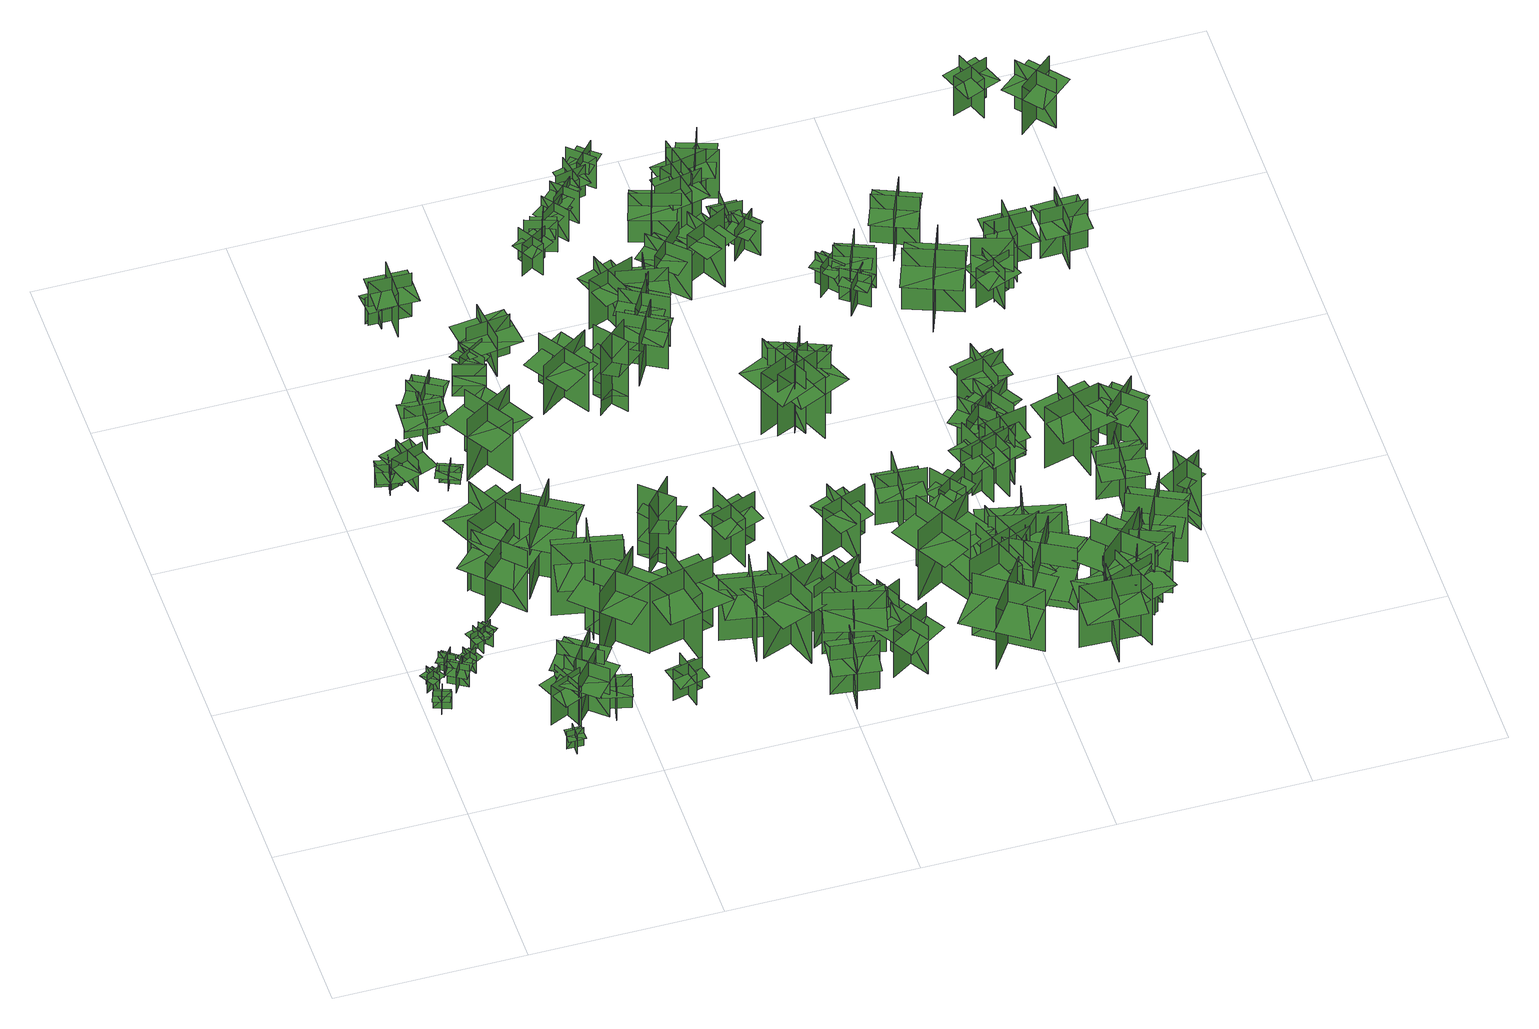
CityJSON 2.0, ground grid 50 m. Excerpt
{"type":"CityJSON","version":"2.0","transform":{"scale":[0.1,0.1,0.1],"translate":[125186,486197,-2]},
"CityObjects":{
"tree1":{"type":"SolitaryVegetationObject","geometry":[{"type":"MultiSurface","lod":"1","boundaries":[[[0,1,2]],[[0,2,3]],[[4,5,6]],[[4,6,7]],[[8,9,10]],[[8,10,11]],[[8,11,12]],[[8,12,13]]]}]},
"tree2":{"type":"SolitaryVegetationObject","geometry":[{"type":"MultiSurface","lod":"1","boundaries":[[[14,15,16]],[[14,16,17]],[[18,19,20]],[[18,20,21]],[[22,23,24]],[[22,24,25]],[[22,25,26]],[[22,26,27]]]}]},
"tree3":{"type":"SolitaryVegetationObject","geometry":[{"type":"MultiSurface","lod":"1","boundaries":[[[28,29,30]],[[28,30,31]],[[32,33,34]],[[32,34,35]],[[36,37,38]],[[36,38,39]],[[36,39,40]],[[36,40,41]]]}]},
"tree4":{"type":"SolitaryVegetationObject","geometry":[{"type":"MultiSurface","lod":"1","boundaries":[[[42,43,44]],[[42,44,45]],[[46,47,48]],[[46,48,49]],[[50,51,52]],[[50,52,53]],[[50,53,54]],[[50,54,55]]]}]},
"tree5":{"type":"SolitaryVegetationObject","geometry":[{"type":"MultiSurface","lod":"1","boundaries":[[[56,57,58]],[[56,58,59]],[[60,61,62]],[[60,62,63]],[[64,65,66]],[[64,66,67]],[[64,67,68]],[[64,68,69]]]}]},
"tree6":{"type":"SolitaryVegetationObject","geometry":[{"type":"MultiSurface","lod":"1","boundaries":[[[70,71,72]],[[70,72,73]],[[74,75,76]],[[74,76,77]],[[78,79,80]],[[78,80,81]],[[78,81,82]],[[78,82,83]]]}]},
"tree7":{"type":"SolitaryVegetationObject","geometry":[{"type":"MultiSurface","lod":"1","boundaries":[[[84,85,86]],[[84,86,87]],[[88,89,90]],[[88,90,91]],[[92,93,94]],[[92,94,95]],[[92,95,96]],[[92,96,97]]]}]},
"tree8":{"type":"SolitaryVegetationObject","geometry":[{"type":"MultiSurface","lod":"1","boundaries":[[[98,99,100]],[[98,100,101]],[[102,103,104]],[[102,104,105]],[[106,107,108]],[[106,108,109]],[[106,109,110]],[[106,110,111]]]}]},
"tree9":{"type":"SolitaryVegetationObject","geometry":[{"type":"MultiSurface","lod":"1","boundaries":[[[112,113,114]],[[112,114,115]],[[116,117,118]],[[116,118,119]],[[120,121,122]],[[120,122,123]],[[120,123,124]],[[120,124,125]]]}]},
"tree10":{"type":"SolitaryVegetationObject","geometry":[{"type":"MultiSurface","lod":"1","boundaries":[[[126,127,128]],[[126,128,129]],[[130,131,132]],[[130,132,133]],[[134,135,136]],[[134,136,137]],[[134,137,138]],[[134,138,139]]]}]},
"tree11":{"type":"SolitaryVegetationObject","geometry":[{"type":"MultiSurface","lod":"1","boundaries":[[[140,141,142]],[[140,142,143]],[[144,145,146]],[[144,146,147]],[[148,149,150]],[[148,150,151]],[[148,151,152]],[[148,152,153]]]}]},
"tree12":{"type":"SolitaryVegetationObject","geometry":[{"type":"MultiSurface","lod":"1","boundaries":[[[154,155,156]],[[154,156,157]],[[158,159,160]],[[158,160,161]],[[162,163,164]],[[162,164,165]],[[162,165,166]],[[162,166,167]]]}]},
"tree13":{"type":"SolitaryVegetationObject","geometry":[{"type":"MultiSurface","lod":"1","boundaries":[[[168,169,170]],[[168,170,171]],[[172,173,174]],[[172,174,175]],[[176,177,178]],[[176,178,179]],[[176,179,180]],[[176,180,181]]]}]},
"tree14":{"type":"SolitaryVegetationObject","geometry":[{"type":"MultiSurface","lod":"1","boundaries":[[[182,183,184]],[[182,184,185]],[[186,187,188]],[[186,188,189]],[[190,191,192]],[[190,192,193]],[[190,193,194]],[[190,194,195]]]}]},
"tree15":{"type":"SolitaryVegetationObject","geometry":[{"type":"MultiSurface","lod":"1","boundaries":[[[196,197,198]],[[196,198,199]],[[200,201,202]],[[200,202,203]],[[204,205,206]],[[204,206,207]],[[204,207,208]],[[204,208,209]]]}]},
"tree16":{"type":"SolitaryVegetationObject","geometry":[{"type":"MultiSurface","lod":"1","boundaries":[[[210,211,212]],[[210,212,213]],[[214,215,216]],[[214,216,217]],[[218,219,220]],[[218,220,221]],[[218,221,222]],[[218,222,223]]]}]},
"tree17":{"type":"SolitaryVegetationObject","geometry":[{"type":"MultiSurface","lod":"1","boundaries":[[[224,225,226]],[[224,226,227]],[[228,229,230]],[[228,230,231]],[[232,233,234]],[[232,234,235]],[[232,235,236]],[[232,236,237]]]}]},
"tree18":{"type":"SolitaryVegetationObject","geometry":[{"type":"MultiSurface","lod":"1","boundaries":[[[238,239,240]],[[238,240,241]],[[242,243,244]],[[242,244,245]],[[246,247,248]],[[246,248,249]],[[246,249,250]],[[246,250,251]]]}]},
"tree19":{"type":"SolitaryVegetationObject","geometry":[{"type":"MultiSurface","lod":"1","boundaries":[[[252,253,254]],[[252,254,255]],[[256,257,258]],[[256,258,259]],[[260,261,262]],[[260,262,263]],[[260,263,264]],[[260,264,265]]]}]},
"tree20":{"type":"SolitaryVegetationObject","geometry":[{"type":"MultiSurface","lod":"1","boundaries":[[[266,267,268]],[[266,268,269]],[[270,271,272]],[[270,272,273]],[[274,275,276]],[[274,276,277]],[[274,277,278]],[[274,278,279]]]}]},
"tree21":{"type":"SolitaryVegetationObject","geometry":[{"type":"MultiSurface","lod":"1","boundaries":[[[280,281,282]],[[280,282,283]],[[284,285,286]],[[284,286,287]],[[288,289,290]],[[288,290,291]],[[288,291,292]],[[288,292,293]]]}]},
"tree22":{"type":"SolitaryVegetationObject","geometry":[{"type":"MultiSurface","lod":"1","boundaries":[[[294,295,296]],[[294,296,297]],[[298,299,300]],[[298,300,301]],[[302,303,304]],[[302,304,305]],[[302,303,306]],[[302,306,307]]]}]},
"tree23":{"type":"SolitaryVegetationObject","geometry":[{"type":"MultiSurface","lod":"1","boundaries":[[[308,309,310]],[[308,310,311]],[[312,313,314]],[[312,314,315]],[[316,317,318]],[[316,318,319]],[[316,319,320]],[[316,320,321]]]}]},
"tree24":{"type":"SolitaryVegetationObject","geometry":[{"type":"MultiSurface","lod":"1","boundaries":[[[322,323,324]],[[322,324,325]],[[326,327,328]],[[326,328,329]],[[330,331,332]],[[330,332,333]],[[330,333,334]],[[330,334,335]]]}]},
"tree25":{"type":"SolitaryVegetationObject","geometry":[{"type":"MultiSurface","lod":"1","boundaries":[[[336,337,338]],[[336,338,339]],[[340,341,342]],[[340,342,343]],[[344,345,341]],[[344,341,340]],[[346,347,337]],[[346,337,336]],[[336,337,348]],[[336,348,349]],[[336,350,351]],[[336,351,337]]]}]},
"tree26":{"type":"SolitaryVegetationObject","geometry":[{"type":"MultiSurface","lod":"1","boundaries":[[[352,353,354]],[[352,354,355]],[[356,357,358]],[[356,358,359]],[[360,361,362]],[[360,362,363]],[[360,363,364]],[[360,364,365]]]}]},
"tree27":{"type":"SolitaryVegetationObject","geometry":[{"type":"MultiSurface","lod":"1","boundaries":[[[366,367,368]],[[366,368,369]],[[370,371,372]],[[370,372,373]],[[374,375,376]],[[374,376,377]],[[374,377,378]],[[374,378,379]]]}]},
"tree28":{"type":"SolitaryVegetationObject","geometry":[{"type":"MultiSurface","lod":"1","boundaries":[[[380,381,382]],[[380,382,383]],[[384,385,386]],[[384,386,387]],[[388,389,390]],[[388,390,391]],[[388,391,392]],[[388,392,393]]]}]},
"tree29":{"type":"SolitaryVegetationObject","geometry":[{"type":"MultiSurface","lod":"1","boundaries":[[[394,395,396]],[[394,396,397]],[[398,399,400]],[[398,400,401]],[[402,403,404]],[[402,404,405]],[[402,403,406]],[[402,406,407]]]}]},
"tree30":{"type":"SolitaryVegetationObject","geometry":[{"type":"MultiSurface","lod":"1","boundaries":[[[408,409,410]],[[408,410,411]],[[412,413,414]],[[412,414,415]],[[416,417,418]],[[416,418,419]],[[416,420,421]],[[416,421,417]]]}]},
"tree31":{"type":"SolitaryVegetationObject","geometry":[{"type":"MultiSurface","lod":"1","boundaries":[[[422,423,424]],[[422,424,425]],[[426,427,428]],[[426,428,429]],[[430,431,427]],[[430,427,426]],[[432,433,423]],[[432,423,422]],[[434,435,436]],[[434,436,437]],[[438,439,440]],[[438,440,441]]]}]},
"tree32":{"type":"SolitaryVegetationObject","geometry":[{"type":"MultiSurface","lod":"1","boundaries":[[[442,443,444]],[[442,444,445]],[[446,447,448]],[[446,448,449]],[[450,451,452]],[[450,452,453]],[[450,453,454]],[[450,454,455]]]}]},
"tree33":{"type":"SolitaryVegetationObject","geometry":[{"type":"MultiSurface","lod":"1","boundaries":[[[456,457,458]],[[456,458,459]],[[460,461,462]],[[460,462,463]],[[464,465,466]],[[464,466,467]],[[464,467,468]],[[464,468,469]]]}]},
"tree34":{"type":"SolitaryVegetationObject","geometry":[{"type":"MultiSurface","lod":"1","boundaries":[[[470,471,472]],[[470,472,473]],[[474,475,476]],[[474,476,477]],[[478,479,480]],[[478,480,481]],[[478,481,482]],[[478,482,483]]]}]},
"tree35":{"type":"SolitaryVegetationObject","geometry":[{"type":"MultiSurface","lod":"1","boundaries":[[[484,485,486]],[[484,486,487]],[[488,489,490]],[[488,490,491]],[[492,493,494]],[[492,494,495]],[[492,495,496]],[[492,496,497]]]}]},
"tree36":{"type":"SolitaryVegetationObject","geometry":[{"type":"MultiSurface","lod":"1","boundaries":[[[498,499,500]],[[498,500,501]],[[502,503,504]],[[502,504,505]],[[506,507,508]],[[506,508,509]],[[506,509,510]],[[506,510,511]]]}]},
"tree37":{"type":"SolitaryVegetationObject","geometry":[{"type":"MultiSurface","lod":"1","boundaries":[[[512,513,514]],[[512,514,515]],[[516,517,518]],[[516,518,519]],[[520,521,522]],[[520,522,523]],[[520,524,525]],[[520,525,521]]]}]},
"tree38":{"type":"SolitaryVegetationObject","geometry":[{"type":"MultiSurface","lod":"1","boundaries":[[[526,527,528]],[[526,528,529]],[[530,531,532]],[[530,532,533]],[[534,535,531]],[[534,531,530]],[[536,537,527]],[[536,527,526]],[[538,539,540]],[[538,540,541]],[[542,543,544]],[[542,544,545]]]}]},
"tree39":{"type":"SolitaryVegetationObject","geometry":[{"type":"MultiSurface","lod":"1","boundaries":[[[546,547,548]],[[546,548,549]],[[550,551,552]],[[550,552,553]],[[554,555,556]],[[554,556,557]],[[554,557,558]],[[554,558,559]]]}]},
"tree40":{"type":"SolitaryVegetationObject","geometry":[{"type":"MultiSurface","lod":"1","boundaries":[[[560,561,562]],[[560,562,563]],[[564,565,566]],[[564,566,567]],[[568,569,570]],[[568,570,571]],[[568,571,572]],[[568,572,573]]]}]},
"tree41":{"type":"SolitaryVegetationObject","geometry":[{"type":"MultiSurface","lod":"1","boundaries":[[[574,575,576]],[[574,576,577]],[[578,579,580]],[[578,580,581]],[[582,583,584]],[[582,584,585]],[[582,586,587]],[[582,587,583]]]}]},
"tree42":{"type":"SolitaryVegetationObject","geometry":[{"type":"MultiSurface","lod":"1","boundaries":[[[588,589,590]],[[588,590,591]],[[592,593,594]],[[592,594,595]],[[596,597,598]],[[596,598,599]],[[596,599,600]],[[596,600,601]]]}]},
"tree43":{"type":"SolitaryVegetationObject","geometry":[{"type":"MultiSurface","lod":"1","boundaries":[[[602,603,604]],[[602,604,605]],[[606,607,608]],[[606,608,609]],[[610,611,607]],[[610,607,606]],[[612,613,603]],[[612,603,602]],[[602,603,614]],[[602,614,615]],[[602,616,617]],[[602,617,603]]]}]},
"tree44":{"type":"SolitaryVegetationObject","geometry":[{"type":"MultiSurface","lod":"1","boundaries":[[[618,619,620]],[[618,620,621]],[[622,623,624]],[[622,624,625]],[[626,627,628]],[[626,628,629]],[[626,630,631]],[[626,631,627]]]}]},
"tree45":{"type":"SolitaryVegetationObject","geometry":[{"type":"MultiSurface","lod":"1","boundaries":[[[632,633,634]],[[632,634,635]],[[636,637,638]],[[636,638,639]],[[640,641,642]],[[640,642,643]],[[640,644,645]],[[640,645,641]]]}]},
"tree46":{"type":"SolitaryVegetationObject","geometry":[{"type":"MultiSurface","lod":"1","boundaries":[[[646,647,648]],[[646,648,649]],[[650,651,652]],[[650,652,653]],[[654,655,656]],[[654,656,657]],[[654,658,659]],[[654,659,655]]]}]},
"tree47":{"type":"SolitaryVegetationObject","geometry":[{"type":"MultiSurface","lod":"1","boundaries":[[[660,661,662]],[[660,662,663]],[[664,665,666]],[[664,666,667]],[[668,669,670]],[[668,670,671]],[[668,672,673]],[[668,673,669]]]}]},
"tree48":{"type":"SolitaryVegetationObject","geometry":[{"type":"MultiSurface","lod":"1","boundaries":[[[674,675,676]],[[674,676,677]],[[678,679,680]],[[678,680,681]],[[682,683,684]],[[682,684,685]],[[682,686,687]],[[682,687,683]]]}]},
"tree49":{"type":"SolitaryVegetationObject","geometry":[{"type":"MultiSurface","lod":"1","boundaries":[[[688,689,690]],[[688,690,691]],[[692,693,694]],[[692,694,695]],[[696,697,698]],[[696,698,699]],[[696,700,701]],[[696,701,697]]]}]},
"tree50":{"type":"SolitaryVegetationObject","geometry":[{"type":"MultiSurface","lod":"1","boundaries":[[[702,703,704]],[[702,704,705]],[[706,707,708]],[[706,708,709]],[[710,711,712]],[[710,712,713]],[[710,714,715]],[[710,715,711]]]}]},
"tree51":{"type":"SolitaryVegetationObject","geometry":[{"type":"MultiSurface","lod":"1","boundaries":[[[716,717,718]],[[716,718,719]],[[720,721,722]],[[720,722,723]],[[724,725,726]],[[724,726,727]],[[724,728,729]],[[724,729,725]]]}]},
"tree52":{"type":"SolitaryVegetationObject","geometry":[{"type":"MultiSurface","lod":"1","boundaries":[[[730,731,732]],[[730,732,733]],[[734,735,736]],[[734,736,737]],[[738,739,740]],[[738,740,741]],[[738,742,743]],[[738,743,739]]]}]},
"tree53":{"type":"SolitaryVegetationObject","geometry":[{"type":"MultiSurface","lod":"1","boundaries":[[[744,745,746]],[[744,746,747]],[[748,749,750]],[[748,750,751]],[[752,753,754]],[[752,754,755]],[[752,755,756]],[[752,756,757]]]}]},
"tree54":{"type":"SolitaryVegetationObject","geometry":[{"type":"MultiSurface","lod":"1","boundaries":[[[758,759,760]],[[758,760,761]],[[762,763,764]],[[762,764,765]],[[766,767,768]],[[766,768,769]],[[766,770,771]],[[766,771,767]]]}]},
"tree55":{"type":"SolitaryVegetationObject","geometry":[{"type":"MultiSurface","lod":"1","boundaries":[[[772,773,774]],[[772,774,775]],[[776,777,778]],[[776,778,779]],[[780,781,782]],[[780,782,783]],[[780,783,784]],[[780,784,785]]]}]},
"tree56":{"type":"SolitaryVegetationObject","geometry":[{"type":"MultiSurface","lod":"1","boundaries":[[[786,787,788]],[[786,788,789]],[[790,791,792]],[[790,792,793]],[[794,795,796]],[[794,796,797]],[[794,797,798]],[[794,798,799]]]}]},
"tree57":{"type":"SolitaryVegetationObject","geometry":[{"type":"MultiSurface","lod":"1","boundaries":[[[800,801,802]],[[800,802,803]],[[804,805,806]],[[804,806,807]],[[808,809,810]],[[808,810,811]],[[808,811,812]],[[808,812,813]]]}]},
"tree58":{"type":"SolitaryVegetationObject","geometry":[{"type":"MultiSurface","lod":"1","boundaries":[[[814,815,816]],[[814,816,817]],[[818,819,820]],[[818,820,821]],[[822,823,824]],[[822,824,825]],[[822,826,827]],[[822,827,823]]]}]},
"tree59":{"type":"SolitaryVegetationObject","geometry":[{"type":"MultiSurface","lod":"1","boundaries":[[[828,829,830]],[[828,830,831]],[[832,833,834]],[[832,834,835]],[[836,837,838]],[[836,838,839]],[[836,839,840]],[[836,840,841]]]}]},
"tree60":{"type":"SolitaryVegetationObject","geometry":[{"type":"MultiSurface","lod":"1","boundaries":[[[842,843,844]],[[842,844,845]],[[846,847,848]],[[846,848,849]],[[850,851,852]],[[850,852,853]],[[850,854,855]],[[850,855,851]]]}]},
"tree61":{"type":"SolitaryVegetationObject","geometry":[{"type":"MultiSurface","lod":"1","boundaries":[[[856,857,858]],[[856,858,859]],[[860,861,862]],[[860,862,863]],[[864,865,866]],[[864,866,867]],[[864,868,869]],[[864,869,865]]]}]},
"tree62":{"type":"SolitaryVegetationObject","geometry":[{"type":"MultiSurface","lod":"1","boundaries":[[[870,871,872]],[[870,872,873]],[[874,875,876]],[[874,876,877]],[[878,879,880]],[[878,880,881]],[[878,881,882]],[[878,882,883]]]}]},
"tree63":{"type":"SolitaryVegetationObject","geometry":[{"type":"MultiSurface","lod":"1","boundaries":[[[884,885,886]],[[884,886,887]],[[888,889,890]],[[888,890,891]],[[892,893,894]],[[892,894,895]],[[892,896,897]],[[892,897,893]]]}]},
"tree64":{"type":"SolitaryVegetationObject","geometry":[{"type":"MultiSurface","lod":"1","boundaries":[[[898,899,900]],[[898,900,901]],[[902,903,904]],[[902,904,905]],[[906,907,908]],[[906,908,909]],[[906,909,910]],[[906,910,911]]]}]},
"tree65":{"type":"SolitaryVegetationObject","geometry":[{"type":"MultiSurface","lod":"1","boundaries":[[[912,913,914]],[[912,914,915]],[[916,917,918]],[[916,918,919]],[[920,921,922]],[[920,922,923]],[[920,924,925]],[[920,925,921]]]}]},
"tree66":{"type":"SolitaryVegetationObject","geometry":[{"type":"MultiSurface","lod":"1","boundaries":[[[926,927,928]],[[926,928,929]],[[930,931,932]],[[930,932,933]],[[934,935,936]],[[934,936,937]],[[934,938,939]],[[934,939,935]]]}]},
"tree67":{"type":"SolitaryVegetationObject","geometry":[{"type":"MultiSurface","lod":"1","boundaries":[[[940,941,942]],[[940,942,943]],[[944,945,946]],[[944,946,947]],[[948,949,950]],[[948,950,951]],[[948,951,952]],[[948,952,953]]]}]},
"tree68":{"type":"SolitaryVegetationObject","geometry":[{"type":"MultiSurface","lod":"1","boundaries":[[[954,955,956]],[[954,956,957]],[[958,959,960]],[[958,960,961]],[[962,963,964]],[[962,964,965]],[[962,965,966]],[[962,966,967]]]}]},
"tree69":{"type":"SolitaryVegetationObject","geometry":[{"type":"MultiSurface","lod":"1","boundaries":[[[968,969,970]],[[968,970,971]],[[972,973,974]],[[972,974,975]],[[976,977,978]],[[976,978,979]],[[976,980,981]],[[976,981,977]]]}]},
"tree70":{"type":"SolitaryVegetationObject","geometry":[{"type":"MultiSurface","lod":"1","boundaries":[[[982,983,984]],[[982,984,985]],[[986,987,988]],[[986,988,989]],[[990,991,992]],[[990,992,993]],[[990,994,995]],[[990,995,991]]]}]},
"tree71":{"type":"SolitaryVegetationObject","geometry":[{"type":"MultiSurface","lod":"1","boundaries":[[[996,997,998]],[[996,998,999]],[[1000,1001,1002]],[[1000,1002,1003]],[[1004,1005,1006]],[[1004,1006,1007]],[[1004,1008,1009]],[[1004,1009,1005]]]}]},
"tree72":{"type":"SolitaryVegetationObject","geometry":[{"type":"MultiSurface","lod":"1","boundaries":[[[1010,1011,1012]],[[1010,1012,1013]],[[1014,1015,1016]],[[1014,1016,1017]],[[1018,1019,1020]],[[1018,1020,1021]],[[1018,1021,1022]],[[1018,1022,1023]]]}]},
"tree73":{"type":"SolitaryVegetationObject","geometry":[{"type":"MultiSurface","lod":"1","boundaries":[[[1024,1025,1026]],[[1024,1026,1027]],[[1028,1029,1030]],[[1028,1030,1031]],[[1032,1033,1034]],[[1032,1034,1035]],[[1032,1036,1037]],[[1032,1037,1033]]]}]},
"tree74":{"type":"SolitaryVegetationObject","geometry":[{"type":"MultiSurface","lod":"1","boundaries":[[[1038,1039,1040]],[[1038,1040,1041]],[[1042,1043,1044]],[[1042,1044,1045]],[[1046,1047,1048]],[[1046,1048,1049]],[[1046,1049,1050]],[[1046,1050,1051]]]}]},
"tree75":{"type":"SolitaryVegetationObject","geometry":[{"type":"MultiSurface","lod":"1","boundaries":[[[1052,1053,1054]],[[1052,1054,1055]],[[1056,1057,1058]],[[1056,1058,1059]],[[1060,1061,1062]],[[1060,1062,1063]],[[1060,1064,1065]],[[1060,1065,1061]]]}]},
"tree76":{"type":"SolitaryVegetationObject","geometry":[{"type":"MultiSurface","lod":"1","boundaries":[[[1066,1067,1068]],[[1066,1068,1069]],[[1070,1071,1072]],[[1070,1072,1073]],[[1074,1075,1076]],[[1074,1076,1077]],[[1074,1078,1079]],[[1074,1079,1075]]]}]},
"tree77":{"type":"SolitaryVegetationObject","geometry":[{"type":"MultiSurface","lod":"1","boundaries":[[[1080,1081,1082]],[[1080,1082,1083]],[[1084,1085,1086]],[[1084,1086,1087]],[[1088,1089,1090]],[[1088,1090,1091]],[[1088,1091,1092]],[[1088,1092,1093]]]}]},
"tree78":{"type":"SolitaryVegetationObject","geometry":[{"type":"MultiSurface","lod":"1","boundaries":[[[1094,1095,1096]],[[1094,1096,1097]],[[1098,1099,1100]],[[1098,1100,1101]],[[1102,1103,1104]],[[1102,1104,1105]],[[1102,1106,1107]],[[1102,1107,1103]]]}]},
"tree79":{"type":"SolitaryVegetationObject","geometry":[{"type":"MultiSurface","lod":"1","boundaries":[[[1108,1109,1110]],[[1108,1110,1111]],[[1112,1113,1114]],[[1112,1114,1115]],[[1116,1117,1118]],[[1116,1118,1119]],[[1116,1120,1121]],[[1116,1121,1117]]]}]},
"tree80":{"type":"SolitaryVegetationObject","geometry":[{"type":"MultiSurface","lod":"1","boundaries":[[[1122,1123,1124]],[[1122,1124,1125]],[[1126,1127,1128]],[[1126,1128,1129]],[[1130,1131,1132]],[[1130,1132,1133]],[[1130,1133,1134]],[[1130,1134,1135]]]}]},
"tree81":{"type":"SolitaryVegetationObject","geometry":[{"type":"MultiSurface","lod":"1","boundaries":[[[1136,1137,1138]],[[1136,1138,1139]],[[1140,1141,1142]],[[1140,1142,1143]],[[1144,1145,1146]],[[1144,1146,1147]],[[1144,1148,1149]],[[1144,1149,1145]]]}]},
"tree82":{"type":"SolitaryVegetationObject","geometry":[{"type":"MultiSurface","lod":"1","boundaries":[[[1150,1151,1152]],[[1150,1152,1153]],[[1154,1155,1156]],[[1154,1156,1157]],[[1158,1159,1160]],[[1158,1160,1161]],[[1158,1162,1163]],[[1158,1163,1159]]]}]},
"tree83":{"type":"SolitaryVegetationObject","geometry":[{"type":"MultiSurface","lod":"1","boundaries":[[[1164,1165,1166]],[[1164,1166,1167]],[[1168,1169,1170]],[[1168,1170,1171]],[[1172,1173,1174]],[[1172,1174,1175]],[[1172,1176,1177]],[[1172,1177,1173]]]}]},
"tree84":{"type":"SolitaryVegetationObject","geometry":[{"type":"MultiSurface","lod":"1","boundaries":[[[1178,1179,1180]],[[1178,1180,1181]],[[1182,1183,1184]],[[1182,1184,1185]],[[1186,1187,1188]],[[1186,1188,1189]],[[1186,1190,1191]],[[1186,1191,1187]]]}]},
"tree85":{"type":"SolitaryVegetationObject","geometry":[{"type":"MultiSurface","lod":"1","boundaries":[[[1192,1193,1194]],[[1192,1194,1195]],[[1196,1197,1198]],[[1196,1198,1199]],[[1200,1201,1202]],[[1200,1202,1203]],[[1200,1203,1204]],[[1200,1204,1205]]]}]},
"tree86":{"type":"SolitaryVegetationObject","geometry":[{"type":"MultiSurface","lod":"1","boundaries":[[[1206,1207,1208]],[[1206,1208,1209]],[[1210,1211,1212]],[[1210,1212,1213]],[[1214,1215,1216]],[[1214,1216,1217]],[[1214,1217,1218]],[[1214,1218,1219]]]}]},
"tree87":{"type":"SolitaryVegetationObject","geometry":[{"type":"MultiSurface","lod":"1","boundaries":[[[1220,1221,1222]],[[1220,1222,1223]],[[1224,1225,1226]],[[1224,1226,1227]],[[1228,1229,1230]],[[1228,1230,1231]],[[1228,1232,1233]],[[1228,1233,1229]]]}]},
"tree88":{"type":"SolitaryVegetationObject","geometry":[{"type":"MultiSurface","lod":"1","boundaries":[[[1234,1235,1236]],[[1234,1236,1237]],[[1238,1239,1240]],[[1238,1240,1241]],[[1242,1243,1244]],[[1242,1244,1245]],[[1242,1245,1246]],[[1242,1246,1247]]]}]},
"tree89":{"type":"SolitaryVegetationObject","geometry":[{"type":"MultiSurface","lod":"1","boundaries":[[[1248,1249,1250]],[[1248,1250,1251]],[[1252,1253,1254]],[[1252,1254,1255]],[[1256,1257,1258]],[[1256,1258,1259]],[[1256,1259,1260]],[[1256,1260,1261]]]}]},
"tree90":{"type":"SolitaryVegetationObject","geometry":[{"type":"MultiSurface","lod":"1","boundaries":[[[1262,1263,1264]],[[1262,1264,1265]],[[1266,1267,1268]],[[1266,1268,1269]],[[1270,1271,1272]],[[1270,1272,1273]],[[1270,1273,1274]],[[1270,1274,1275]]]}]},
"tree91":{"type":"SolitaryVegetationObject","geometry":[{"type":"MultiSurface","lod":"1","boundaries":[[[1276,1277,1278]],[[1276,1278,1279]],[[1280,1281,1282]],[[1280,1282,1283]],[[1284,1285,1286]],[[1284,1286,1287]],[[1284,1287,1288]],[[1284,1288,1289]]]}]},
"tree92":{"type":"SolitaryVegetationObject","geometry":[{"type":"MultiSurface","lod":"1","boundaries":[[[1290,1291,1292]],[[1290,1292,1293]],[[1294,1295,1296]],[[1294,1296,1297]],[[1298,1299,1300]],[[1298,1300,1301]],[[1298,1301,1302]],[[1298,1302,1303]]]}]},
"tree93":{"type":"SolitaryVegetationObject","geometry":[{"type":"MultiSurface","lod":"1","boundaries":[[[1304,1305,1306]],[[1304,1306,1307]],[[1308,1309,1310]],[[1308,1310,1311]],[[1312,1313,1309]],[[1312,1309,1308]],[[1314,1315,1305]],[[1314,1305,1304]],[[1316,1317,1318]],[[1316,1318,1319]],[[1320,1321,1322]],[[1320,1322,1323]]]}]},
"tree94":{"type":"SolitaryVegetationObject","geometry":[{"type":"MultiSurface","lod":"1","boundaries":[[[1324,1325,1326]],[[1324,1326,1327]],[[1328,1329,1330]],[[1328,1330,1331]],[[1332,1333,1334]],[[1332,1334,1335]],[[1332,1336,1337]],[[1332,1337,1333]]]}]},
"tree95":{"type":"SolitaryVegetationObject","geometry":[{"type":"MultiSurface","lod":"1","boundaries":[[[1338,1339,1340]],[[1338,1340,1341]],[[1342,1343,1344]],[[1342,1344,1345]],[[1346,1347,1348]],[[1346,1348,1349]],[[1346,1349,1350]],[[1346,1350,1351]]]}]},
"tree96":{"type":"SolitaryVegetationObject","geometry":[{"type":"MultiSurface","lod":"1","boundaries":[[[1352,1353,1354]],[[1352,1354,1355]],[[1356,1357,1358]],[[1356,1358,1359]],[[1360,1361,1362]],[[1360,1362,1363]],[[1360,1364,1365]],[[1360,1365,1361]]]}]},
"tree97":{"type":"SolitaryVegetationObject","geometry":[{"type":"MultiSurface","lod":"1","boundaries":[[[1366,1367,1368]],[[1366,1368,1369]],[[1370,1371,1372]],[[1370,1372,1373]],[[1374,1375,1376]],[[1374,1376,1377]],[[1374,1377,1378]],[[1374,1378,1379]]]}]},
"tree98":{"type":"SolitaryVegetationObject","geometry":[{"type":"MultiSurface","lod":"1","boundaries":[[[1380,1381,1382]],[[1380,1382,1383]],[[1384,1385,1386]],[[1384,1386,1387]],[[1388,1389,1390]],[[1388,1390,1391]],[[1388,1391,1392]],[[1388,1392,1393]]]}]},
"tree99":{"type":"SolitaryVegetationObject","geometry":[{"type":"MultiSurface","lod":"1","boundaries":[[[1394,1395,1396]],[[1394,1396,1397]],[[1398,1399,1400]],[[1398,1400,1401]],[[1402,1403,1404]],[[1402,1404,1405]],[[1402,1405,1406]],[[1402,1406,1407]]]}]},
"tree100":{"type":"SolitaryVegetationObject","geometry":[{"type":"MultiSurface","lod":"1","boundaries":[[[1408,1409,1410]],[[1408,1410,1411]],[[1412,1413,1414]],[[1412,1414,1415]],[[1416,1417,1418]],[[1416,1418,1419]],[[1416,1419,1420]],[[1416,1420,1421]]]}]}
},
"vertices":[
[22,360,13],[64,344,13],[64,344,75],[22,360,75],[35,333,13],[50,374,13],[50,374,75],[35,333,75],[35,333,57],[55,325,57],[70,367,57],[50,374,57],[29,382,57],[14,340,57],
[23,412,15],[61,434,15],[61,434,77],[23,412,77],[51,404,15],[29,442,15],[29,442,77],[51,404,77],[51,404,59],[70,415,59],[48,454,59],[29,442,59],[10,431,59],[32,393,59],
[127,401,15],[80,430,15],[80,430,92],[127,401,92],[119,437,15],[90,390,15],[90,390,92],[119,437,92],[119,437,71],[95,451,71],[66,404,71],[90,390,71],[113,375,71],[142,422,71],
[78,450,15],[104,486,15],[104,486,77],[78,450,77],[107,455,15],[72,480,15],[72,480,77],[107,455,77],[107,455,59],[120,472,59],[85,498,59],[72,480,59],[59,463,59],[94,437,59],
[156,439,15],[133,477,15],[133,477,77],[156,439,77],[163,467,15],[125,445,15],[125,445,77],[163,467,77],[163,467,59],[152,486,59],[114,464,59],[125,445,59],[137,426,59],[175,448,59],
[178,540,15],[193,498,15],[193,498,77],[178,540,77],[165,513,15],[207,528,15],[207,528,77],[165,513,77],[165,513,60],[173,492,60],[215,507,60],[207,528,60],[199,549,60],[158,534,60],
[313,152,14],[312,108,14],[312,108,76],[313,152,76],[292,131,14],[336,131,14],[336,131,76],[292,131,76],[292,131,59],[291,109,59],[336,109,59],[336,131,59],[336,153,59],[292,153,59],
[194,546,16],[222,512,16],[222,512,78],[194,546,78],[191,517,16],[225,545,16],[225,545,78],[191,517,78],[191,517,60],[205,500,60],[239,528,60],[225,545,60],[211,562,60],[177,534,60],
[371,261,13],[280,221,13],[280,221,152],[371,261,152],[309,286,13],[349,194,13],[349,194,152],[309,286,152],[309,286,113],[264,266,113],[304,174,113],[349,194,113],[395,215,113],[355,306,113],
[344,199,13],[423,292,13],[423,292,182],[344,199,182],[425,205,13],[333,284,13],[333,284,182],[425,205,182],[425,205,135],[465,251,135],[372,330,135],[333,284,135],[293,238,135],[385,159,135],
[349,253,13],[419,352,13],[419,352,182],[349,253,182],[429,266,13],[330,336,13],[330,336,182],[429,266,182],[429,266,135],[464,316,135],[364,386,135],[330,336,135],[295,286,135],[394,217,135],
[173,1107,7],[173,1107,84],[108,1121,84],[108,1121,7],[135,1083,7],[135,1083,84],[148,1146,84],[148,1146,7],[133,1073,59],[166,1067,59],[182,1145,59],[150,1152,59],[117,1159,59],[100,1080,59],
[337,604,12],[228,714,12],[228,714,227],[337,604,227],[338,707,12],[228,598,12],[228,598,227],[338,707,227],[338,707,167],[283,762,167],[173,653,167],[228,598,167],[282,543,167],[392,652,167],
[454,263,15],[437,187,15],[437,187,123],[454,263,123],[410,236,15],[486,218,15],[486,218,123],[410,236,123],[410,236,92],[402,198,92],[477,180,92],[486,218,92],[495,256,92],[419,274,92],
[233,1134,6],[233,1134,115],[145,1102,115],[145,1102,6],[205,1077,6],[205,1077,115],[174,1162,115],[174,1162,6],[210,1064,80],[254,1080,80],[216,1185,80],[172,1169,80],[128,1153,80],[166,1048,80],
[341,684,10],[262,843,10],[262,843,257],[341,684,257],[379,796,10],[220,717,10],[220,717,257],[379,796,257],[379,796,188],[340,875,188],[181,797,188],[220,717,188],[260,638,188],[418,717,188],
[271,1045,19],[271,1045,81],[293,1094,81],[293,1094,19],[259,1079,19],[259,1079,81],[306,1058,81],[306,1058,19],[251,1082,61],[241,1057,61],[300,1032,61],[310,1057,61],[321,1081,61],[262,1106,61],
[331,760,11],[481,665,11],[481,665,257],[331,760,257],[356,645,11],[451,794,11],[451,794,257],[356,645,257],[356,645,188],[431,597,188],[526,747,188],[451,794,188],[376,842,188],[281,692,188],
[563,540,14],[389,574,14],[389,574,261],[563,540,261],[498,638,14],[464,464,14],[464,464,261],[498,638,260],[498,638,192],[411,655,192],[377,481,192],[464,464,192],[551,448,192],[585,621,192],
[273,1296,10],[273,1296,119],[267,1203,119],[267,1203,10],[313,1248,10],[313,1248,119],[223,1253,119],[223,1253,10],[327,1247,84],[330,1294,84],[218,1301,84],[215,1254,84],[212,1207,84],[324,1200,84],
[452,497,21],[579,374,21],[579,374,267],[452,497,267],[453,379,21],[576,506,21],[576,506,267],[453,379,267],[453,379,198],[516,318,198],[640,444,198],[576,506,198],[513,568,198],[389,441,198],
[667,227,18],[587,208,18],[587,208,128],[667,227,128],[619,256,18],[638,176,18],[638,176,128],[619,256,128],[666,230,91],[586,211,91],[595,171,91],[675,190,91],[578,243,91],[658,262,91],
[337,1298,8],[337,1298,116],[256,1345,116],[256,1345,8],[275,1283,8],[275,1283,116],[321,1361,116],[321,1361,8],[268,1271,81],[308,1247,81],[366,1344,81],[326,1368,81],[285,1392,81],[228,1295,81],
[352,1170,13],[434,1039,13],[434,1039,228],[352,1170,228],[328,1070,13],[460,1152,13],[460,1152,228],[328,1070,228],[328,1070,168],[369,1004,168],[500,1086,168],[460,1152,168],[419,1218,168],[287,1136,168],
[420,1193,71],[433,1135,71],[463,1142,71],[450,1200,71],[455,1172,71],[397,1159,71],[398,1156,125],[456,1169,125],[456,1169,16],[398,1156,16],[417,1193,16],[431,1135,16],[433,1135,125],[420,1193,125],[391,1187,71],[404,1129,71],
[248,1656,6],[314,1662,6],[314,1662,98],[248,1656,98],[282,1628,6],[276,1694,6],[276,1694,98],[282,1628,98],[282,1628,72],[315,1630,72],[309,1697,72],[276,1694,72],[243,1691,72],[249,1625,72],
[754,420,16],[581,382,16],[581,382,262],[754,420,262],[656,484,16],[693,311,16],[693,311,262],[656,484,262],[656,484,193],[569,465,193],[607,292,193],[693,311,193],[780,330,193],[742,503,193],
[365,1648,6],[254,1650,6],[254,1650,159],[365,1648,159],[314,1701,6],[312,1591,6],[312,1591,159],[314,1701,159],[314,1701,116],[259,1702,116],[257,1591,116],[312,1591,116],[368,1590,116],[369,1700,116],
[376,1350,18],[455,1326,18],[455,1326,127],[376,1350,127],[403,1301,18],[427,1379,18],[427,1379,127],[403,1301,127],[376,1347,91],[454,1324,91],[466,1363,91],[387,1387,91],[445,1292,91],[366,1315,91],
[460,1359,9],[415,1428,9],[415,1428,119],[460,1359,119],[473,1423,9],[404,1378,9],[404,1378,119],[473,1423,119],[456,1365,91],[415,1428,91],[387,1411,91],[429,1347,91],[483,1383,91],[442,1446,91],
[728,708,70],[658,631,70],[657,632,265],[727,709,265],[650,705,70],[726,635,70],[727,635,265],[650,705,265],[650,705,18],[727,635,18],[727,709,18],[657,632,18],[727,709,165],[657,632,165],[696,596,184],[766,673,184],[667,643,196],[719,700,196],[690,727,206],[638,669,206],
[501,1384,15],[501,1384,154],[486,1503,154],[486,1503,15],[438,1435,15],[438,1435,154],[553,1449,154],[553,1449,15],[420,1432,109],[427,1373,109],[571,1391,109],[563,1450,109],[556,1510,109],[412,1492,109],
[907,344,15],[754,371,15],[754,371,231],[907,344,231],[848,429,15],[821,276,15],[821,276,231],[848,429,231],[848,429,170],[771,442,170],[745,290,170],[821,276,170],[897,263,170],[924,416,170],
[841,280,16],[1006,342,16],[1006,342,262],[841,280,262],[948,230,16],[886,396,16],[886,396,262],[948,230,262],[948,230,193],[1030,261,193],[968,427,193],[886,396,193],[803,365,193],[865,199,193],
[593,1338,15],[679,1206,15],[679,1206,186],[593,1338,186],[571,1228,15],[703,1314,15],[703,1314,186],[571,1228,186],[577,1231,138],[614,1174,138],[735,1253,138],[698,1310,138],[660,1368,138],[539,1289,138],
[959,115,17],[1080,99,17],[1080,99,186],[959,115,186],[1008,50,17],[1025,171,17],[1025,171,186],[1008,50,186],[1008,50,139],[1069,42,139],[1085,163,139],[1025,171,139],[964,179,139],[948,58,139],
[937,669,16],[815,624,16],[815,624,188],[937,669,188],[844,711,16],[888,589,16],[888,589,188],[844,711,188],[927,665,143],[815,624,143],[833,576,143],[944,617,143],[909,713,143],[798,672,143],
[782,1243,73],[702,1177,73],[701,1178,268],[781,1244,268],[704,1250,74],[770,1171,74],[770,1171,268],[705,1251,268],[705,1251,22],[770,1171,22],[781,1244,22],[701,1178,22],[781,1243,168],[701,1178,168],[735,1137,187],[815,1203,187],[712,1187,199],[772,1236,199],[747,1267,210],[687,1217,210],
[969,279,15],[1105,351,15],[1105,351,231],[969,279,231],[1067,248,15],[995,385,15],[995,385,231],[1067,248,231],[1067,248,170],[1135,284,170],[1063,421,170],[995,385,170],[926,349,170],[998,212,170],
[1070,303,19],[1032,152,19],[1032,152,234],[1070,303,234],[981,250,19],[1132,212,19],[1132,212,234],[981,250,234],[981,250,174],[962,175,174],[1113,137,174],[1132,212,174],[1151,287,174],[1000,325,174],
[730,1732,18],[659,1688,18],[659,1688,128],[730,1732,128],[666,1746,18],[709,1676,18],[709,1676,128],[666,1746,128],[724,1728,100],[659,1688,100],[676,1661,100],[741,1700,100],[707,1756,100],[642,1716,100],
[1207,109,19],[1143,212,19],[1143,212,188],[1207,109,188],[1226,187,19],[1123,123,19],[1123,123,188],[1226,187,188],[1226,187,141],[1194,239,141],[1091,175,141],[1123,123,141],[1155,71,141],[1258,136,141],
[1195,307,91],[1127,272,91],[1145,236,91],[1213,272,91],[1180,256,91],[1145,324,91],[1141,322,161],[1176,254,161],[1176,254,21],[1141,322,21],[1193,310,21],[1126,274,21],[1127,272,161],[1195,307,161],[1177,341,91],[1109,306,91],
[794,1348,18],[906,1282,18],[906,1282,190],[794,1348,190],[821,1249,18],[886,1361,18],[886,1361,190],[821,1249,190],[804,1342,146],[906,1282,146],[932,1327,146],[829,1387,146],[778,1298,146],[880,1238,146],
[745,1796,17],[718,1718,17],[718,1718,127],[745,1796,127],[687,1767,17],[765,1741,17],[765,1741,127],[687,1767,127],[743,1790,99],[718,1718,99],[749,1708,99],[774,1779,99],[712,1800,99],[688,1729,99],
[841,1422,15],[797,1544,15],[797,1544,187],[841,1422,187],[884,1515,15],[762,1471,15],[762,1471,187],[884,1515,187],[838,1432,142],[797,1544,142],[749,1527,142],[789,1415,142],[886,1450,142],[846,1562,142],
[933,1355,17],[822,1423,17],[822,1423,189],[933,1355,189],[908,1455,17],[841,1344,17],[841,1344,189],[908,1455,189],[924,1361,145],[822,1423,145],[795,1379,145],[897,1317,145],[950,1405,145],[849,1467,145],
[1159,517,19],[1112,638,19],[1112,638,191],[1159,517,191],[1200,611,19],[1079,565,19],[1079,565,191],[1200,611,191],[1155,527,147],[1112,638,147],[1064,620,147],[1107,509,147],[1203,546,147],[1160,657,147],
[737,1774,17],[802,1825,17],[802,1825,127],[737,1774,127],[801,1767,17],[751,1832,17],[751,1832,127],[801,1767,127],[742,1779,98],[802,1825,98],[782,1851,98],[722,1805,98],[762,1753,98],[822,1799,98],
[831,1479,16],[959,1455,16],[959,1455,188],[831,1479,188],[890,1395,16],[914,1522,16],[914,1522,188],[890,1395,188],[842,1477,144],[959,1455,144],[968,1506,144],[851,1527,144],[833,1426,144],[950,1405,144],
[779,1817,18],[837,1875,18],[837,1875,128],[779,1817,128],[844,1817,18],[786,1875,18],[786,1875,128],[844,1817,128],[784,1822,99],[837,1875,99],[814,1898,99],[761,1845,99],[807,1798,99],[860,1852,99],
[840,1941,17],[857,1860,17],[857,1860,127],[840,1941,127],[805,1886,17],[886,1903,17],[886,1903,127],[805,1886,127],[842,1934,98],[857,1860,98],[889,1866,98],[874,1940,98],[810,1927,98],[825,1853,98],
[1162,974,20],[1094,1113,20],[1094,1113,236],[1162,974,236],[1196,1072,20],[1057,1003,20],[1057,1003,236],[1196,1072,236],[1196,1072,175],[1162,1141,175],[1023,1073,175],[1057,1003,175],[1091,934,175],[1230,1002,175],
[1029,1487,20],[937,1578,20],[937,1578,192],[1029,1487,192],[1028,1590,20],[937,1497,20],[937,1497,192],[1028,1590,192],[1021,1495,148],[937,1578,148],[901,1542,148],[985,1458,148],[1057,1531,148],[973,1615,148],
[1288,469,19],[1378,316,19],[1378,316,265],[1288,469,265],[1258,355,19],[1411,444,19],[1411,444,265],[1258,355,265],[1258,355,196],[1303,278,196],[1455,368,196],[1411,444,196],[1366,521,196],[1213,431,196],
[1348,202,22],[1348,202,239],[1502,95,239],[1502,95,22],[1473,222,22],[1473,222,239],[1370,74,239],[1370,74,22],[1489,245,169],[1412,298,169],[1284,114,169],[1360,61,169],[1437,7,169],[1566,191,169],
[1236,1047,20],[1094,985,20],[1094,985,236],[1236,1047,236],[1140,1085,20],[1202,943,20],[1202,943,236],[1140,1085,236],[1140,1085,175],[1069,1054,175],[1131,912,175],[1202,943,175],[1273,974,175],[1211,1116,175],
[923,1979,16],[868,1917,16],[868,1917,125],[923,1979,125],[858,1975,16],[919,1919,16],[919,1919,125],[858,1975,125],[918,1973,97],[868,1917,97],[892,1895,97],[943,1952,97],[894,1995,97],[843,1939,97],
[1097,1079,19],[1240,1022,19],[1240,1022,235],[1097,1079,235],[1136,984,19],[1194,1128,19],[1194,1128,235],[1136,984,235],[1136,984,174],[1208,955,174],[1266,1099,174],[1194,1128,174],[1122,1157,174],[1065,1013,174],
[1362,618,20],[1232,628,20],[1232,628,192],[1362,618,192],[1294,696,20],[1284,566,20],[1284,566,192],[1294,696,192],[1351,619,148],[1232,628,148],[1228,577,148],[1347,568,148],[1354,670,148],[1236,679,148],
[1064,1687,13],[941,1727,13],[941,1727,185],[1064,1687,185],[1017,1778,13],[977,1654,13],[977,1654,185],[1017,1778,185],[1054,1690,141],[941,1727,141],[925,1678,141],[1038,1641,141],[1070,1739,141],[957,1776,141],
[1355,246,22],[1355,246,239],[1529,313,239],[1529,313,22],[1408,361,22],[1408,361,239],[1473,192,239],[1473,192,22],[1398,386,168],[1311,353,168],[1392,143,168],[1479,177,168],[1566,211,168],[1485,420,168],
[1118,1500,25],[1056,1613,25],[1056,1613,198],[1118,1500,198],[1146,1598,25],[1032,1536,25],[1032,1536,198],[1146,1598,198],[1113,1509,153],[1056,1613,153],[1011,1589,153],[1068,1484,153],[1158,1534,153],[1101,1638,153],
[1513,240,19],[1513,240,236],[1445,414,236],[1445,414,19],[1398,292,19],[1398,292,236],[1566,358,236],[1566,358,19],[1372,282,166],[1406,195,166],[1615,277,166],[1581,364,166],[1547,451,166],[1338,370,166],
[1460,632,20],[1375,568,20],[1375,568,161],[1460,632,161],[1376,643,20],[1441,558,20],[1441,558,161],[1376,643,161],[1452,627,124],[1375,568,124],[1401,534,124],[1478,593,124],[1427,660,124],[1350,601,124],
[1064,1813,16],[1090,1685,16],[1090,1685,188],[1064,1813,188],[1008,1726,16],[1135,1753,16],[1135,1753,188],[1008,1726,188],[1066,1802,144],[1090,1685,144],[1140,1696,144],[1116,1812,144],[1016,1791,144],[1040,1675,144],
[1617,207,21],[1617,207,238],[1453,298,238],[1453,298,21],[1495,175,21],[1495,175,238],[1582,332,238],[1582,332,21],[1482,150,167],[1564,105,167],[1672,301,167],[1590,347,167],[1508,392,167],[1400,196,167],
[1509,271,16],[1509,271,233],[1550,454,233],[1550,454,16],[1443,379,16],[1443,379,233],[1619,340,233],[1619,340,16],[1416,385,162],[1396,294,162],[1615,245,162],[1635,336,162],[1656,428,162],[1437,477,162],
[1167,1811,14],[1040,1783,14],[1040,1783,186],[1167,1811,186],[1080,1866,14],[1108,1739,14],[1108,1739,186],[1080,1866,186],[1156,1809,142],[1040,1783,142],[1051,1733,142],[1167,1759,142],[1145,1859,142],[1029,1833,142],
[1214,1668,24],[1132,1668,24],[1132,1668,134],[1214,1668,134],[1168,1714,24],[1168,1631,24],[1168,1631,134],[1168,1714,134],[1207,1668,105],[1132,1668,105],[1132,1636,105],[1207,1635,105],[1208,1700,105],[1132,1701,105],
[1167,1579,23],[1228,1636,23],[1228,1636,133],[1167,1579,133],[1233,1578,23],[1176,1638,23],[1176,1638,133],[1233,1578,133],[1173,1584,104],[1228,1636,104],[1205,1660,104],[1150,1608,104],[1195,1560,104],[1250,1612,104],
[1546,493,31],[1545,438,31],[1545,438,108],[1546,493,108],[1519,467,31],[1574,467,31],[1574,467,108],[1519,467,108],[1519,467,86],[1519,440,86],[1574,439,86],[1574,467,86],[1575,495,86],[1519,495,86],
[1165,1887,16],[1121,1765,16],[1121,1765,188],[1165,1887,188],[1073,1843,16],[1195,1799,16],[1195,1799,188],[1073,1843,188],[1161,1877,144],[1121,1765,144],[1169,1748,144],[1210,1860,144],[1113,1894,144],[1073,1783,144],
[1666,17,13],[1672,172,13],[1672,172,229],[1666,17,229],[1742,87,13],[1587,92,13],[1587,92,229],[1742,87,229],[1742,87,168],[1745,164,168],[1590,170,168],[1587,92,168],[1585,15,168],[1739,9,168],
[1580,698,18],[1458,654,18],[1458,654,190],[1580,698,190],[1487,741,18],[1532,619,18],[1532,619,190],[1487,741,190],[1570,694,145],[1458,654,145],[1476,605,145],[1588,646,145],[1552,743,145],[1441,702,145],
[1532,749,18],[1575,626,18],[1575,626,190],[1532,749,190],[1488,656,18],[1611,699,18],[1611,699,190],[1488,656,190],[1536,738,146],[1575,626,146],[1624,644,146],[1584,756,146],[1487,721,146],[1527,609,146],
[1704,191,13],[1760,47,13],[1760,47,229],[1704,191,229],[1662,97,13],[1806,153,13],[1806,153,229],[1662,97,229],[1662,97,168],[1690,25,168],[1834,81,168],[1806,153,168],[1778,225,168],[1634,169,168],
[1594,735,19],[1503,827,19],[1503,827,191],[1594,735,191],[1594,837,19],[1502,745,19],[1502,745,191],[1594,837,191],[1587,742,146],[1503,827,146],[1466,790,146],[1550,706,146],[1623,779,146],[1539,863,146],
[1389,1391,21],[1334,1453,21],[1334,1453,131],[1389,1391,131],[1392,1456,21],[1331,1401,21],[1331,1401,131],[1392,1456,131],[1384,1396,103],[1334,1453,103],[1310,1431,103],[1360,1375,103],[1409,1418,103],[1358,1475,103],
[1670,266,18],[1794,139,18],[1794,139,265],[1670,266,265],[1668,148,18],[1795,271,18],[1795,271,265],[1668,148,265],[1668,148,196],[1730,84,196],[1857,208,196],[1795,271,196],[1733,335,196],[1606,211,196],
[1598,661,18],[1570,788,18],[1570,788,190],[1598,661,190],[1653,748,18],[1526,720,18],[1526,720,190],[1653,748,190],[1596,672,146],[1570,788,146],[1520,777,146],[1545,661,146],[1646,683,146],[1621,799,146],
[1373,1383,21],[1440,1334,21],[1440,1334,131],[1373,1383,131],[1384,1319,21],[1433,1385,21],[1433,1385,131],[1384,1319,131],[1379,1379,103],[1440,1334,103],[1459,1361,103],[1398,1405,103],[1360,1353,103],[1421,1308,103],
[1527,786,19],[1637,855,19],[1637,855,191],[1527,786,191],[1627,763,19],[1558,874,19],[1558,874,191],[1627,763,191],[1536,792,147],[1637,855,147],[1610,898,147],[1509,835,147],[1563,748,147],[1664,811,147],
[1471,1393,20],[1372,1433,20],[1372,1433,161],[1471,1393,161],[1438,1470,20],[1398,1371,20],[1398,1371,161],[1438,1470,161],[1463,1397,125],[1372,1433,125],[1357,1394,125],[1447,1358,125],[1478,1436,125],[1388,1472,125],
[1826,175,16],[1756,209,16],[1756,209,124],[1826,175,124],[1809,224,16],[1775,154,16],[1775,154,124],[1809,224,124],[1809,224,94],[1774,241,94],[1740,171,94],[1775,154,94],[1810,137,94],[1844,207,94],
[1808,293,20],[1750,149,20],[1750,149,235],[1808,293,235],[1713,253,20],[1857,195,20],[1857,195,235],[1713,253,235],[1713,253,175],[1684,181,175],[1828,123,175],[1857,195,175],[1886,267,175],[1742,325,175],
[1529,914,21],[1655,946,21],[1655,946,193],[1529,914,193],[1617,862,21],[1585,988,21],[1585,988,193],[1617,862,193],[1539,917,149],[1655,946,149],[1642,996,149],[1527,967,149],[1552,867,149],[1667,896,149],
[1784,353,20],[1923,285,20],[1923,285,236],[1784,353,236],[1817,255,20],[1885,395,20],[1885,395,236],[1817,255,236],[1817,255,175],[1887,222,175],[1955,361,175],[1885,395,175],[1815,429,175],[1748,289,175],
[1559,1209,21],[1615,1354,21],[1615,1354,236],[1559,1209,236],[1654,1250,21],[1509,1306,21],[1509,1306,236],[1654,1250,236],[1654,1250,176],[1682,1322,176],[1537,1379,176],[1509,1306,176],[1481,1234,176],[1625,1178,176],
[1834,734,15],[1685,695,15],[1685,695,230],[1834,734,230],[1746,787,15],[1785,637,15],[1785,637,230],[1746,787,230],[1746,787,170],[1671,767,170],[1710,617,170],[1785,637,170],[1860,657,170],[1820,806,170],
[1833,601,23],[1824,480,23],[1824,480,192],[1833,601,192],[1771,549,23],[1893,539,23],[1893,539,192],[1771,549,192],[1771,549,145],[1767,488,145],[1888,478,145],[1893,539,145],[1898,600,145],[1776,609,145],
[1537,1462,27],[1584,1574,27],[1584,1574,196],[1537,1462,196],[1612,1492,27],[1500,1539,27],[1500,1539,196],[1612,1492,196],[1612,1492,149],[1636,1549,149],[1523,1595,149],[1500,1539,149],[1477,1482,149],[1589,1436,149],
[1918,388,72],[1996,435,72],[1997,434,242],[1919,387,242],[1985,372,72],[1938,449,72],[1937,449,242],[1984,371,242],[1984,371,27],[1937,449,27],[1919,387,27],[1997,434,27],[1919,388,155],[1996,435,155],[1972,474,171],[1895,427,171],[1986,428,182],[1928,392,182],[1946,363,191],[2004,399,191],
[1838,676,18],[1928,769,18],[1928,769,190],[1838,676,190],[1941,678,18],[1847,768,18],[1847,768,190],[1941,678,190],[1846,684,145],[1928,769,145],[1891,805,145],[1809,719,145],[1883,648,145],[1965,734,145],
[1748,1229,24],[1714,1322,24],[1714,1322,163],[1748,1229,163],[1776,1289,24],[1683,1255,24],[1683,1255,163],[1776,1289,163],[1776,1289,124],[1759,1336,124],[1666,1301,124],[1683,1255,124],[1700,1208,124],[1794,1242,124],
[1761,1361,22],[1731,1261,22],[1731,1261,196],[1761,1361,196],[1690,1323,22],[1790,1293,22],[1790,1293,196],[1690,1323,196],[1690,1323,139],[1790,1293,139],[1807,1348,139],[1707,1378,139],[1674,1268,139],[1774,1238,139],
[1860,1375,22],[1738,1373,22],[1738,1373,191],[1860,1375,191],[1802,1431,22],[1804,1310,22],[1804,1310,191],[1802,1431,191],[1802,1431,144],[1741,1430,144],[1743,1309,144],[1804,1310,144],[1865,1311,144],[1863,1432,144],
[1882,1371,20],[2004,1374,20],[2004,1374,189],[1882,1371,189],[1940,1315,20],[1938,1437,20],[1938,1437,189],[1940,1315,189],[1940,1315,142],[2001,1317,142],[1998,1438,142],[1938,1437,142],[1877,1435,142],[1880,1314,142],
[1915,1927,24],[1822,1891,24],[1822,1891,163],[1915,1927,163],[1855,1954,24],[1890,1861,24],[1890,1861,163],[1855,1954,163],[1855,1954,124],[1808,1937,124],[1844,1843,124],[1890,1861,124],[1937,1879,124],[1901,1972,124],
[2048,1776,26],[1970,1869,26],[1970,1869,195],[2048,1776,195],[2055,1857,26],[1962,1779,26],[1962,1779,195],[2055,1857,195],[2055,1857,148],[2016,1903,148],[1923,1825,148],[1962,1779,148],[2001,1732,148],[2094,1810,148]
]}
